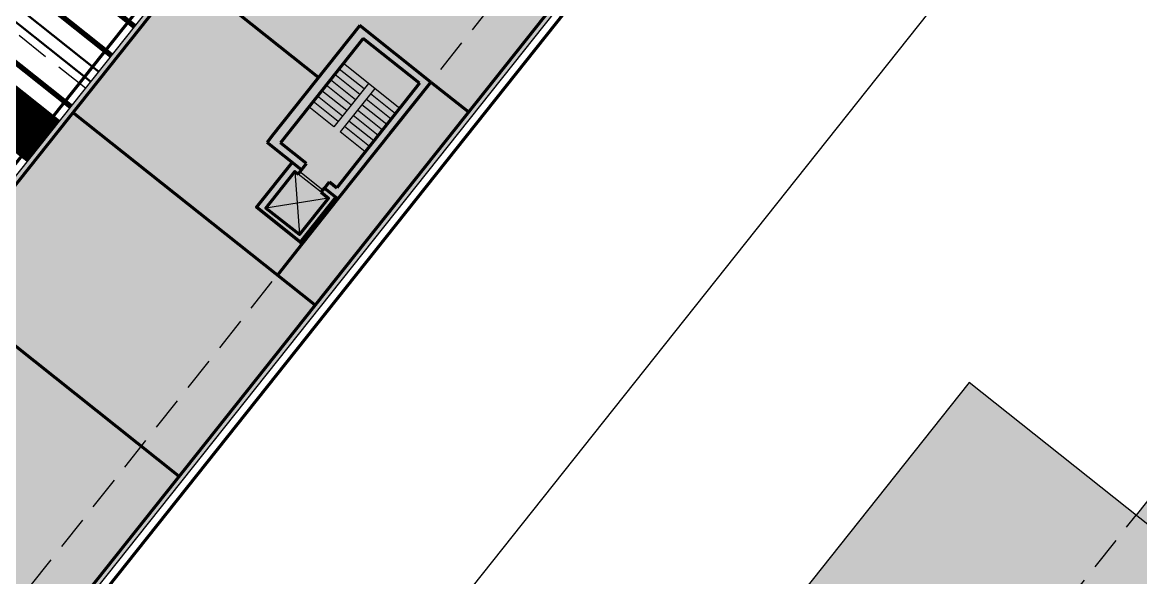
# Model space of a CAD drawing. Header units: metres. Extents: x -664657 to -643449, y -1076720 to -1062383.
# Drawn here: x -657585.73 to -657543.78, y -1068292.93 to -1068272.1 of the extents above; entities that cross this region are included whole.
import ezdxf

# ---------------------------------------------------------------- set-up
doc = ezdxf.new("R2010")
doc.units = ezdxf.units.M
doc.header["$LTSCALE"] = 0.1
doc.linetypes.add('DASHED', pattern=[19.05, 12.7, -6.35])
for name, color, linetype in [('AA_THER_KOMUNIKACE', 201, 'Continuous'), ('AA_THER_slabá', 4, 'Continuous'), ('AA_THER_srafy', 52, 'Continuous'), ('AA_THER_ZELEŇ', 53, 'Continuous'), ('AA_THER_čárkovaná', 5, 'DASHED')]:
    doc.layers.add(name, color=color, linetype=linetype)
doc.layers.add('AA_THER_silná', color=1, linetype='Continuous', lineweight=70)

msp = doc.modelspace()

# ---------------------------------------------------------------- hatches: boundary and pattern name
at = {"layer": 'AA_THER_srafy'}
h = msp.add_hatch(color=31, dxfattribs=at)
h.dxf.hatch_style = 1
h.paths.add_polyline_path([(-657572.565, -1068232.062), (-657597.613, -1068212.147), (-657603.837, -1068219.975), (-657578.789, -1068239.89)])
h.paths.add_polyline_path([(-657597.613, -1068212.147), (-657572.565, -1068232.062), (-657571.321, -1068230.497), (-657602.631, -1068205.603), (-657610.099, -1068214.996), (-657603.837, -1068219.975)])
h.paths.add_polyline_path([(-657615.039, -1068234.064), (-657621.301, -1068229.085), (-657628.769, -1068238.478), (-657622.507, -1068243.457)])
h.paths.add_polyline_path([(-657607.211, -1068240.288), (-657615.039, -1068234.064), (-657622.507, -1068243.457), (-657614.679, -1068249.681)])
h.paths.add_polyline_path([(-657586.86, -1068256.468), (-657597.818, -1068247.756), (-657605.287, -1068257.149), (-657594.328, -1068265.861)], flags=16)
h.paths.add_polyline_path([(-657633.709, -1068257.547), (-657639.971, -1068252.568), (-657647.439, -1068261.961), (-657641.177, -1068266.939)])
h.paths.add_polyline_path([(-657605.53, -1068279.951), (-657633.709, -1068257.547), (-657641.177, -1068266.939), (-657612.998, -1068289.344)])
h.paths.add_polyline_path([(-657652.623, -1068281.335), (-657659.886, -1068277.616), (-657667.504, -1068287.197), (-657637.241, -1068302.695), (-657634.702, -1068299.501), (-657657.701, -1068287.723)])
h.paths.add_polyline_path([(-657629.624, -1068293.114), (-657652.623, -1068281.335), (-657657.701, -1068287.723), (-657634.702, -1068299.501)])
h.paths.add_polyline_path([(-657547.838, -1068249.167), (-657557.231, -1068241.699), (-657558.476, -1068243.264), (-657550.649, -1068249.488), (-657603.228, -1068315.619), (-657612.307, -1068310.97), (-657614.846, -1068314.164), (-657603.952, -1068319.743)])
h.paths.add_polyline_path([(-657550.649, -1068249.488), (-657558.476, -1068243.264), (-657612.307, -1068310.97), (-657603.228, -1068315.619)], flags=17)
h = msp.add_hatch(color=31, dxfattribs=at)
h.dxf.hatch_style = 1
h.paths.add_polyline_path([(-657526.521, -1068268.671), (-657532.745, -1068276.498), (-657507.697, -1068296.413), (-657501.473, -1068288.586)])
h.paths.add_polyline_path([(-657526.521, -1068268.671), (-657501.473, -1068288.586), (-657500.229, -1068287.02), (-657531.539, -1068262.126), (-657539.007, -1068271.519), (-657532.745, -1068276.498)])
h.paths.add_polyline_path([(-657543.947, -1068290.588), (-657550.209, -1068285.609), (-657557.677, -1068295.002), (-657551.415, -1068299.981)])
h.paths.add_polyline_path([(-657551.415, -1068299.981), (-657543.587, -1068306.204), (-657536.119, -1068296.811), (-657543.947, -1068290.588)])
h.paths.add_polyline_path([(-657526.726, -1068304.279), (-657534.194, -1068313.672), (-657523.236, -1068322.385), (-657515.768, -1068312.992)], flags=16)
h.paths.add_polyline_path([(-657562.617, -1068314.07), (-657568.879, -1068309.091), (-657576.347, -1068318.484), (-657570.085, -1068323.463)])
h.paths.add_polyline_path([(-657541.906, -1068345.867), (-657534.438, -1068336.474), (-657562.617, -1068314.07), (-657570.085, -1068323.463)])
h.paths.add_polyline_path([(-657581.531, -1068337.859), (-657588.794, -1068334.139), (-657596.412, -1068343.72), (-657566.149, -1068359.218), (-657563.61, -1068356.024), (-657586.609, -1068344.246)])
h.paths.add_polyline_path([(-657581.531, -1068337.859), (-657586.609, -1068344.246), (-657563.61, -1068356.024), (-657558.532, -1068349.637)])
h.paths.add_polyline_path([(-657541.215, -1068367.493), (-657543.754, -1068370.687), (-657532.86, -1068376.266), (-657476.746, -1068305.69), (-657486.139, -1068298.222), (-657487.384, -1068299.788), (-657479.556, -1068306.011), (-657532.136, -1068372.143)])
h.paths.add_polyline_path([(-657532.136, -1068372.143), (-657479.556, -1068306.011), (-657487.384, -1068299.788), (-657541.215, -1068367.493)], flags=16)
h = msp.add_hatch(color=151, dxfattribs=at)
h.dxf.hatch_style = 1
h.paths.add_polyline_path([(-657536.119, -1068296.811), (-657524.917, -1068282.722), (-657532.745, -1068276.498), (-657543.947, -1068290.588)])
h.paths.add_polyline_path([(-657562.258, -1068329.686), (-657570.085, -1068323.463), (-657581.531, -1068337.859), (-657572.452, -1068342.508)])

# ---------------------------------------------------------------- linework, layer by layer
at = {"layer": 'AA_THER_KOMUNIKACE'}
msp.add_lwpolyline([(-657602.008, -1068160.737), (-657517.141, -1068228.212), (-657622.494, -1068360.718), (-657707.36, -1068293.243)], close=True, dxfattribs=at)
at = {"layer": 'AA_THER_silná'}
for p, q in [((-657574.617, -1068274.171), (-657579.783, -1068270.063)), ((-657573.069, -1068272.224), (-657576.368, -1068276.373)), ((-657570.408, -1068274.34), (-657573.069, -1068272.224)), ((-657572.943, -1068272.708), (-657576.054, -1068276.621)), ((-657570.829, -1068274.388), (-657572.943, -1068272.708)), ((-657570.829, -1068274.388), (-657573.941, -1068278.302)), ((-657570.408, -1068274.34), (-657573.893, -1068278.723)), ((-657570.408, -1068274.34), (-657571.956, -1068276.287)), ((-657570.408, -1068274.34), (-657568.999, -1068275.46)), ((-657574.756, -1068282.701), (-657583.835, -1068275.481)), ((-657576.368, -1068276.373), (-657576.554, -1068276.607)), ((-657575.263, -1068277.634), (-657576.554, -1068276.607)), ((-657575.076, -1068277.399), (-657576.054, -1068276.621)), ((-657575.615, -1068277.354), (-657576.953, -1068279.037)), ((-657575.263, -1068277.634), (-657575.076, -1068277.399)), ((-657575.387, -1068277.791), (-657575.263, -1068277.634)), ((-657574.402, -1068278.319), (-657574.215, -1068278.084)), ((-657574.215, -1068278.084), (-657573.941, -1068278.302)), ((-657574.526, -1068278.475), (-657574.402, -1068278.319)), ((-657573.893, -1068278.723), (-657575.231, -1068280.406)), ((-657573.971, -1068278.661), (-657573.893, -1068278.723)), ((-657575.231, -1068280.406), (-657576.165, -1068281.58)), ((-657575.231, -1068280.406), (-657575.309, -1068280.344)), ((-657579.859, -1068289.119), (-657588.939, -1068281.9))]:
    msp.add_line(p, q, dxfattribs=at)
for points in [[(-657603.87, -1068320.122), (-657615.309, -1068314.264), (-657557.279, -1068241.277), (-657547.417, -1068249.119)], [(-657604.006, -1068319.49), (-657614.538, -1068314.097), (-657557.199, -1068241.98), (-657548.119, -1068249.199)]]:
    msp.add_lwpolyline(points, close=True, dxfattribs=at)
for points in [[(-657574.402, -1068278.319), (-657573.971, -1068278.661), (-657575.309, -1068280.344), (-657576.953, -1068279.037), (-657575.615, -1068277.354), (-657575.615, -1068277.354)], [(-657574.526, -1068278.475), (-657574.252, -1068278.693), (-657575.341, -1068280.063), (-657576.594, -1068279.067), (-657575.505, -1068277.697), (-657575.387, -1068277.791)]]:
    msp.add_lwpolyline(points, dxfattribs=at)
at = {"layer": 'AA_THER_slabá'}
for p, q in [((-657614.846, -1068314.164), (-657557.231, -1068241.699)), ((-657603.952, -1068319.743), (-657547.838, -1068249.167)), ((-657572.912, -1068274.597), (-657573.851, -1068273.851)), ((-657571.576, -1068275.327), (-657573.69, -1068273.647)), ((-657573.398, -1068275.208), (-657574.337, -1068274.461)), ((-657573.236, -1068275.004), (-657574.175, -1068274.258)), ((-657572.75, -1068274.394), (-657574.045, -1068276.022)), ((-657573.074, -1068274.801), (-657574.013, -1068274.054)), ((-657573.721, -1068275.615), (-657574.66, -1068274.868)), ((-657573.559, -1068275.411), (-657574.499, -1068274.665)), ((-657572.515, -1068274.581), (-657573.81, -1068276.209)), ((-657571.738, -1068275.531), (-657572.677, -1068274.784)), ((-657574.045, -1068276.022), (-657574.984, -1068275.275)), ((-657573.883, -1068275.818), (-657574.822, -1068275.072)), ((-657572.062, -1068275.938), (-657573.001, -1068275.191)), ((-657571.9, -1068275.734), (-657572.839, -1068274.988)), ((-657572.385, -1068276.345), (-657573.325, -1068275.598)), ((-657572.223, -1068276.141), (-657573.163, -1068275.395)), ((-657572.709, -1068276.752), (-657573.648, -1068276.005)), ((-657572.547, -1068276.548), (-657573.486, -1068275.802)), ((-657572.871, -1068276.955), (-657573.81, -1068276.209)), ((-657575.505, -1068277.697), (-657575.341, -1068280.063)), ((-657574.526, -1068278.475), (-657575.387, -1068277.791)), ((-657574.464, -1068278.397), (-657575.325, -1068277.712)), ((-657574.252, -1068278.693), (-657576.594, -1068279.067)), ((-657550.209, -1068285.609), (-657557.677, -1068295.002)), ((-657536.119, -1068296.811), (-657550.209, -1068285.609))]:
    msp.add_line(p, q, dxfattribs=at)
msp.add_lwpolyline([(-657532.745, -1068276.498), (-657543.947, -1068290.588)], dxfattribs=at)
at = {"layer": 'AA_THER_ZELEŇ'}
for points, const_width in [([(-657581.526, -1068272.255), (-657589.394, -1068266)], 0.2), ([(-657582.394, -1068273.347), (-657590.262, -1068267.091)], 0.2), ([(-657582.873, -1068273.949), (-657590.741, -1068267.694)], 0.08), ([(-657583.171, -1068274.324), (-657591.039, -1068268.068)], 0.08), ([(-657583.916, -1068275.261), (-657591.784, -1068269.005)], 0.2), ([(-657584.944, -1068276.554), (-657592.812, -1068270.298)], 2), ([(-657585.406, -1068277.136), (-657593.274, -1068270.88)], 0.2)]:
    msp.add_lwpolyline(points, dxfattribs=dict(at, const_width=const_width))
at = {"layer": 'AA_THER_čárkovaná'}
for p, q in [((-657583.37, -1068274.574), (-657594.328, -1068265.861)), ((-657551.415, -1068299.981), (-657543.947, -1068290.588))]:
    msp.add_line(p, q, dxfattribs=at)
msp.add_lwpolyline([(-657603.228, -1068315.619), (-657550.649, -1068249.488)], dxfattribs=at)

doc.saveas('drawing.dxf')
